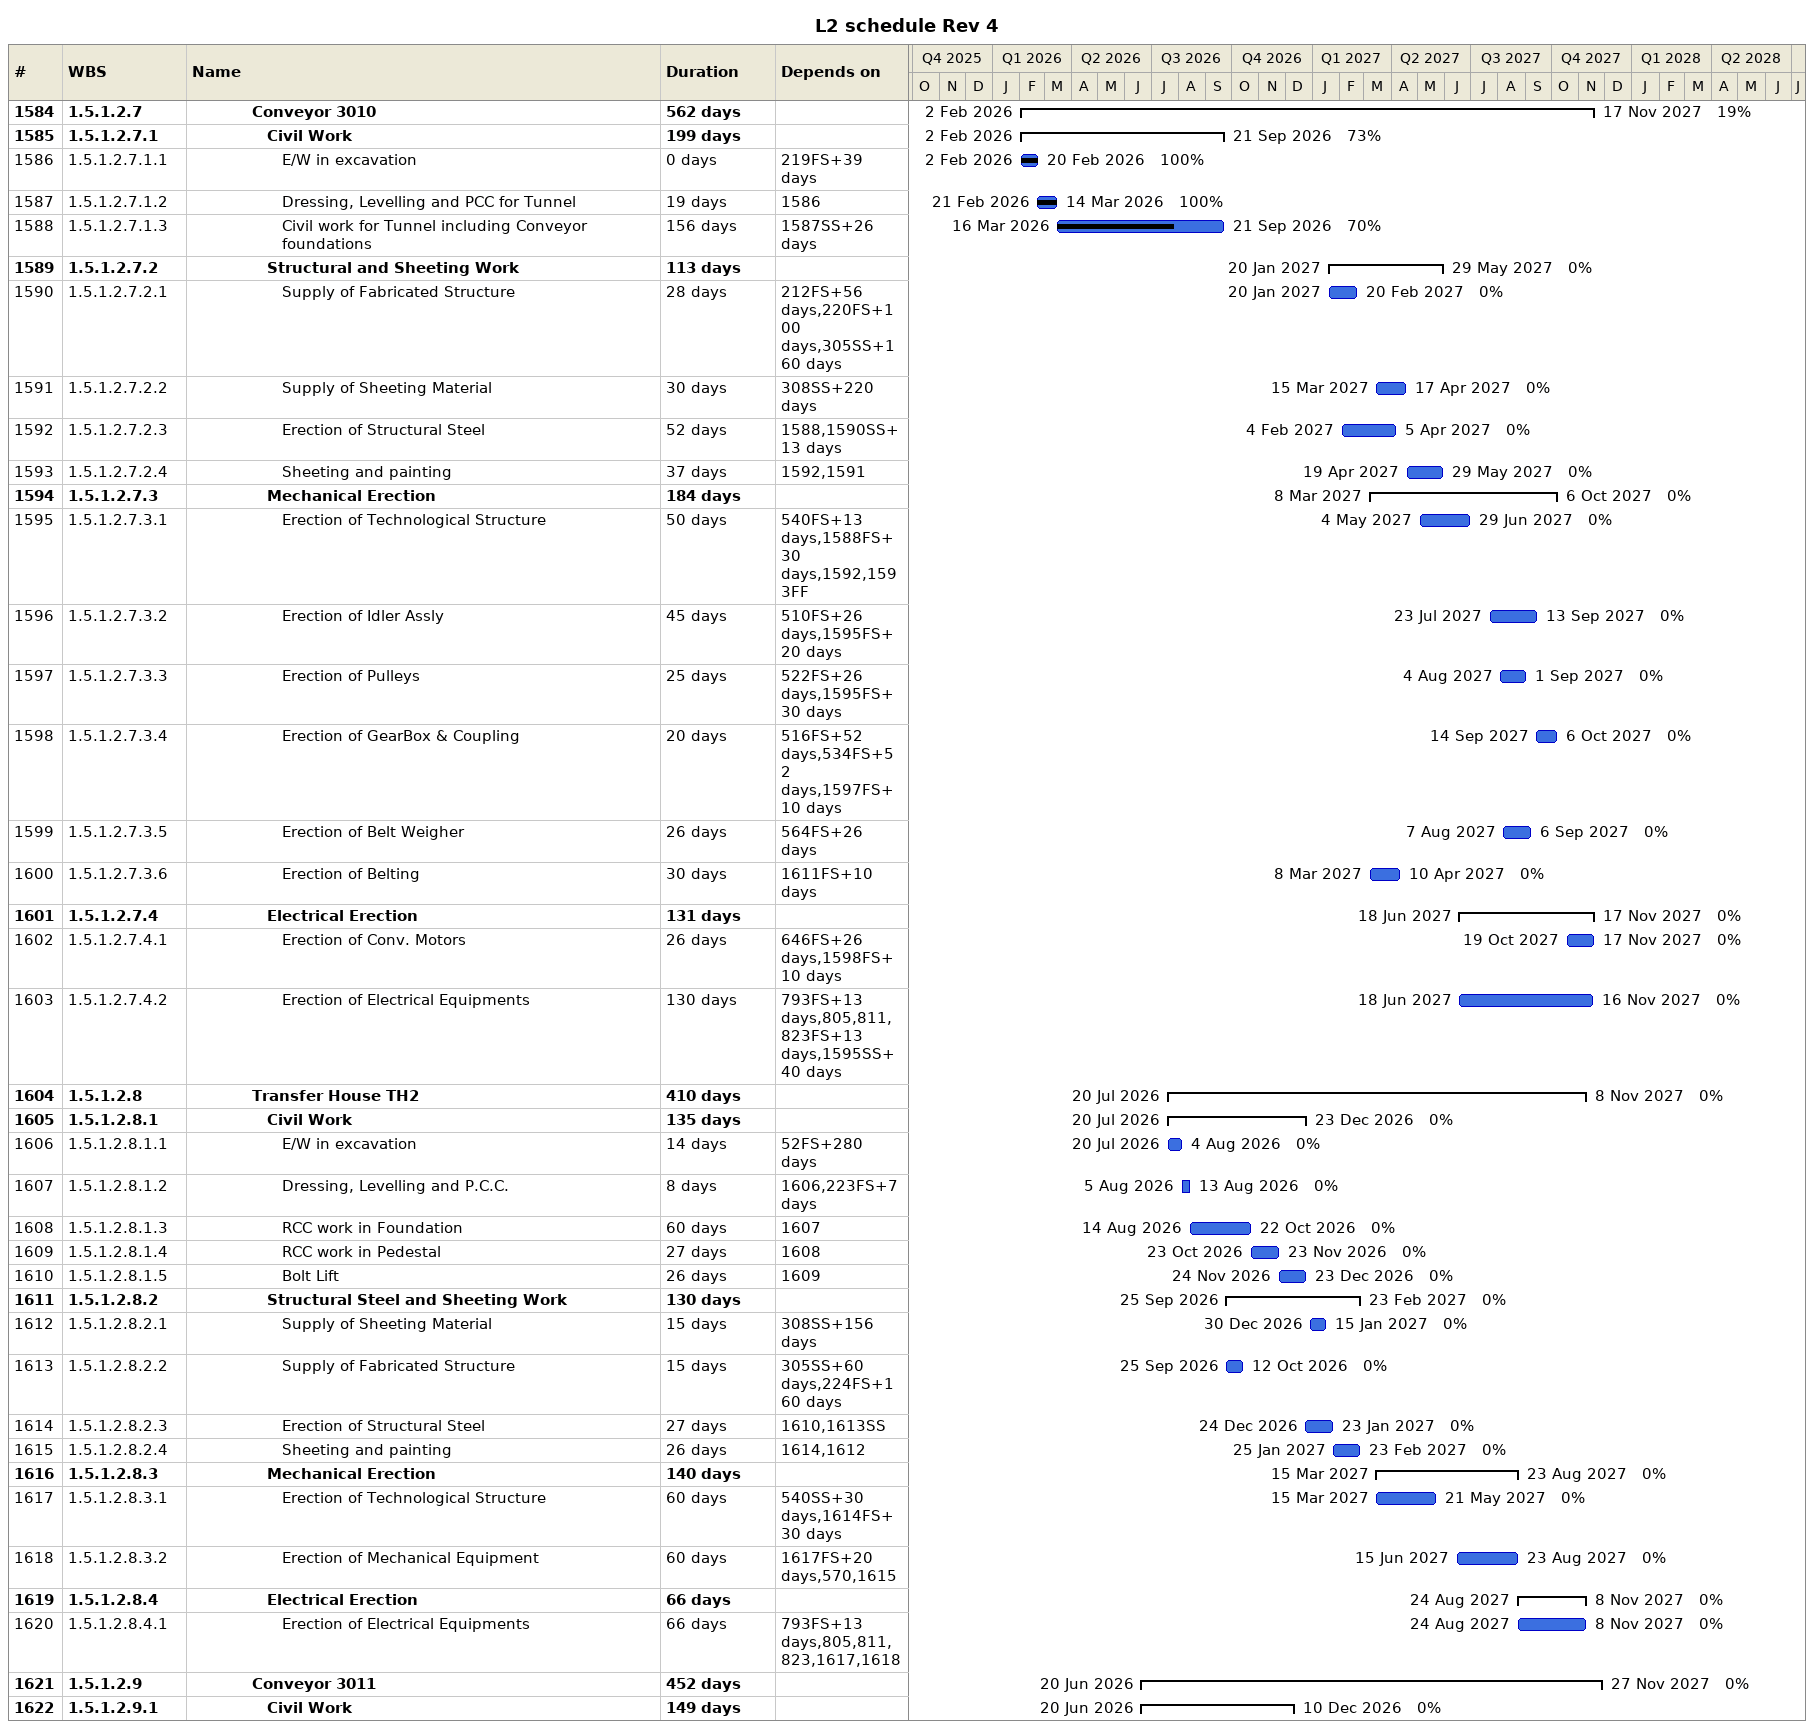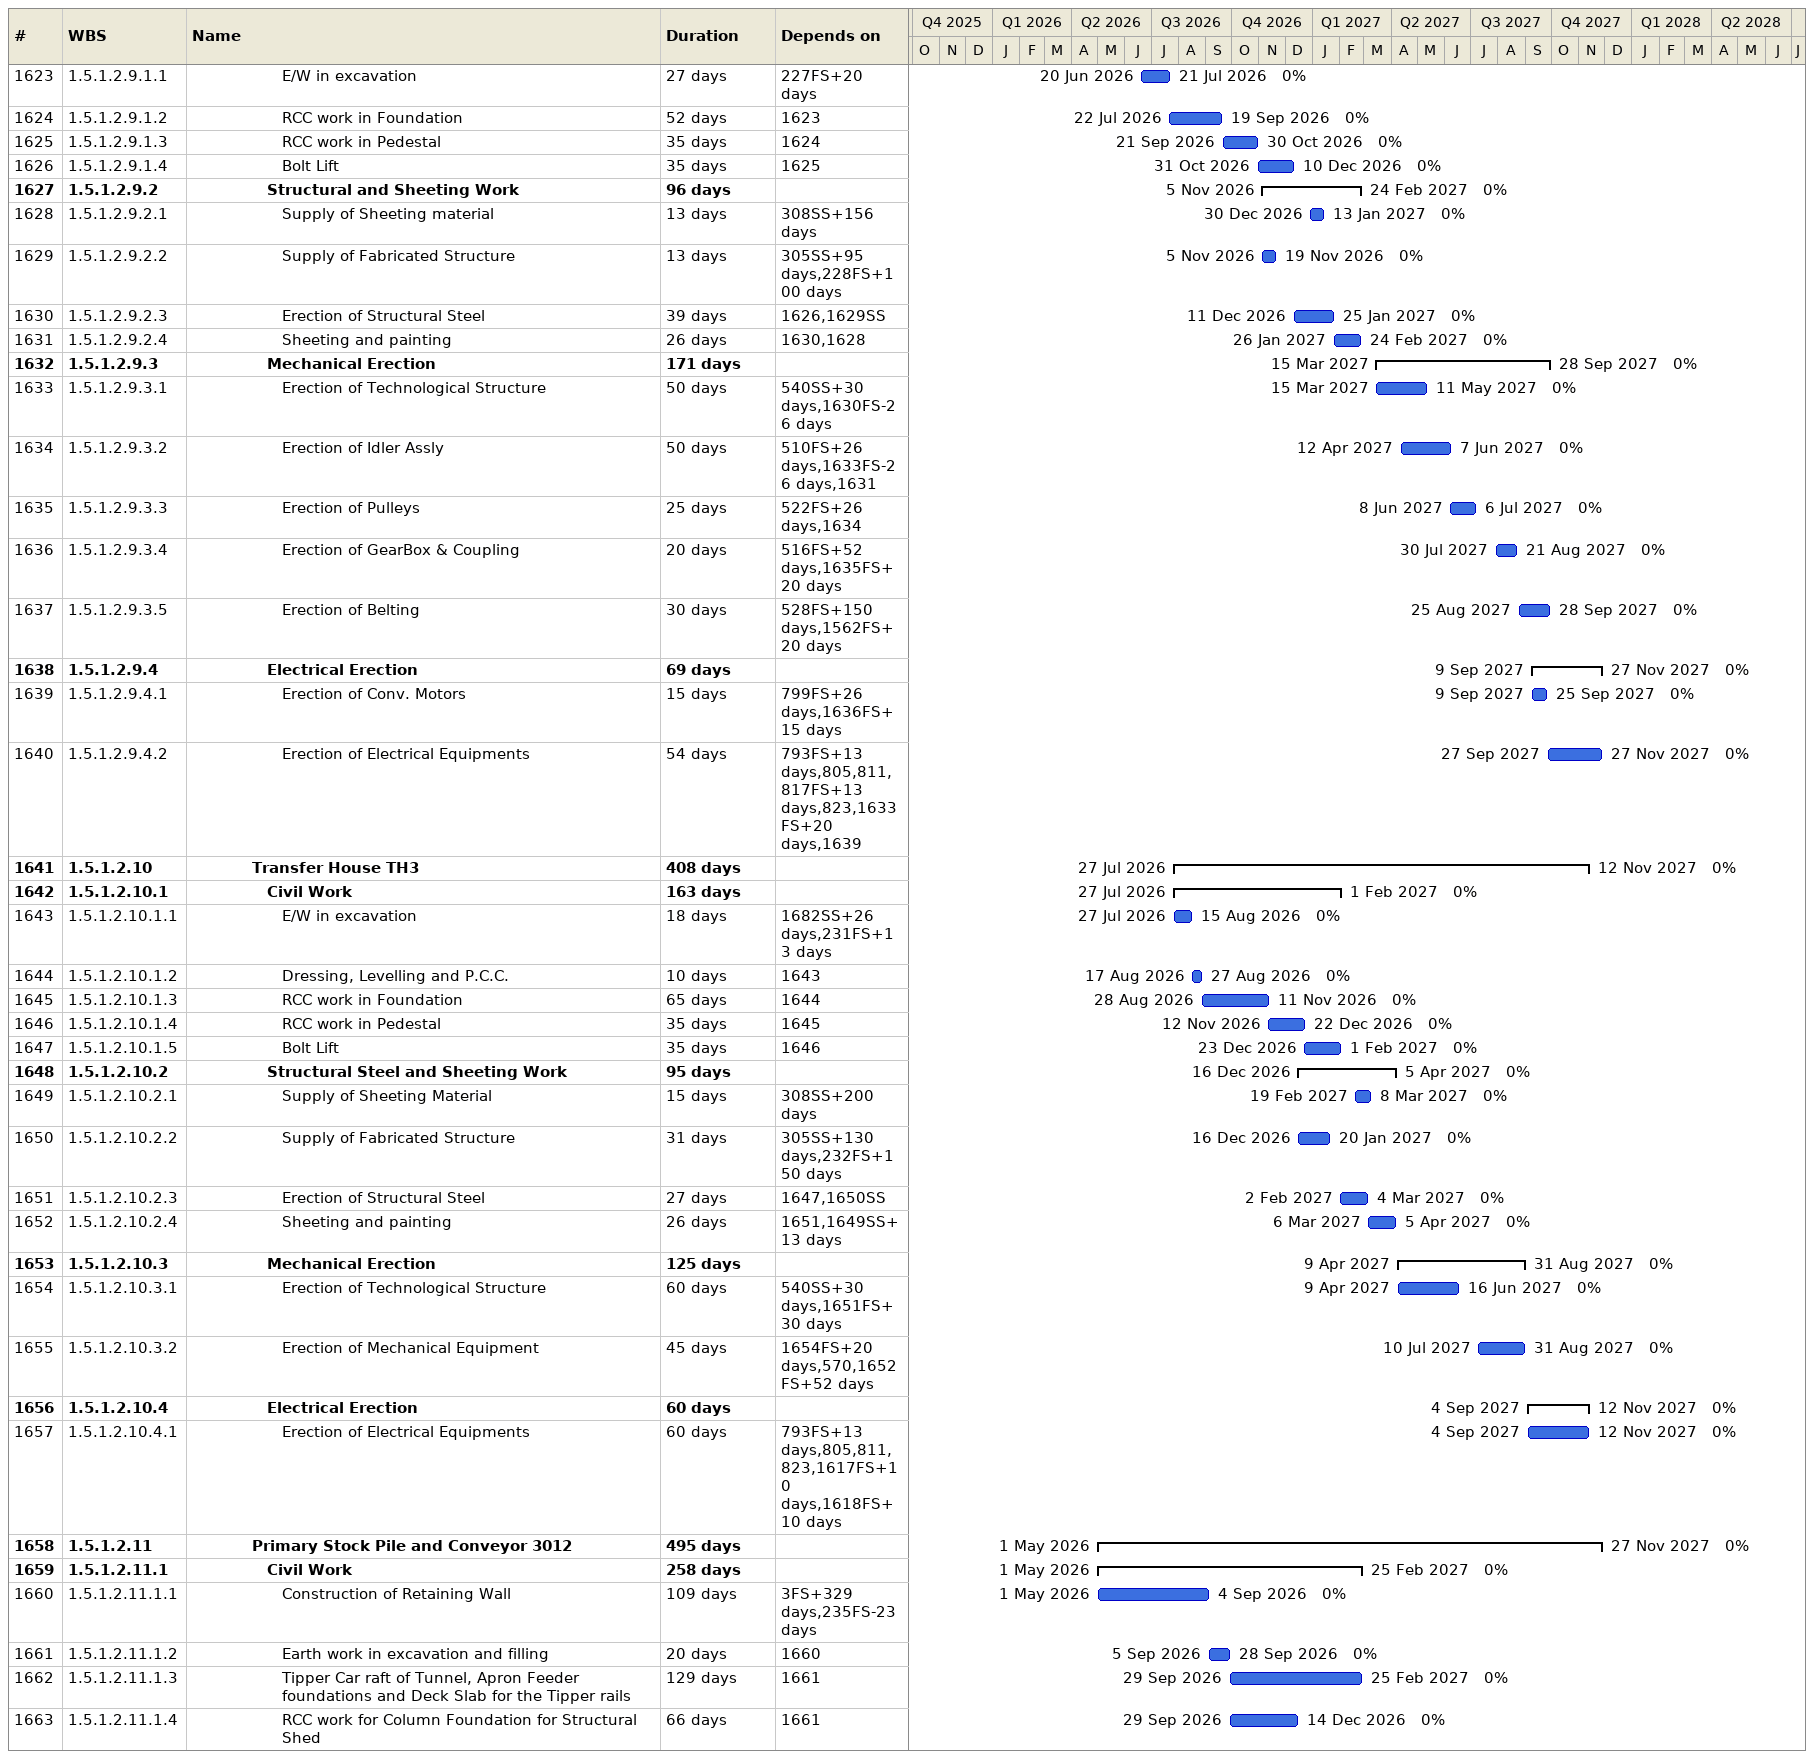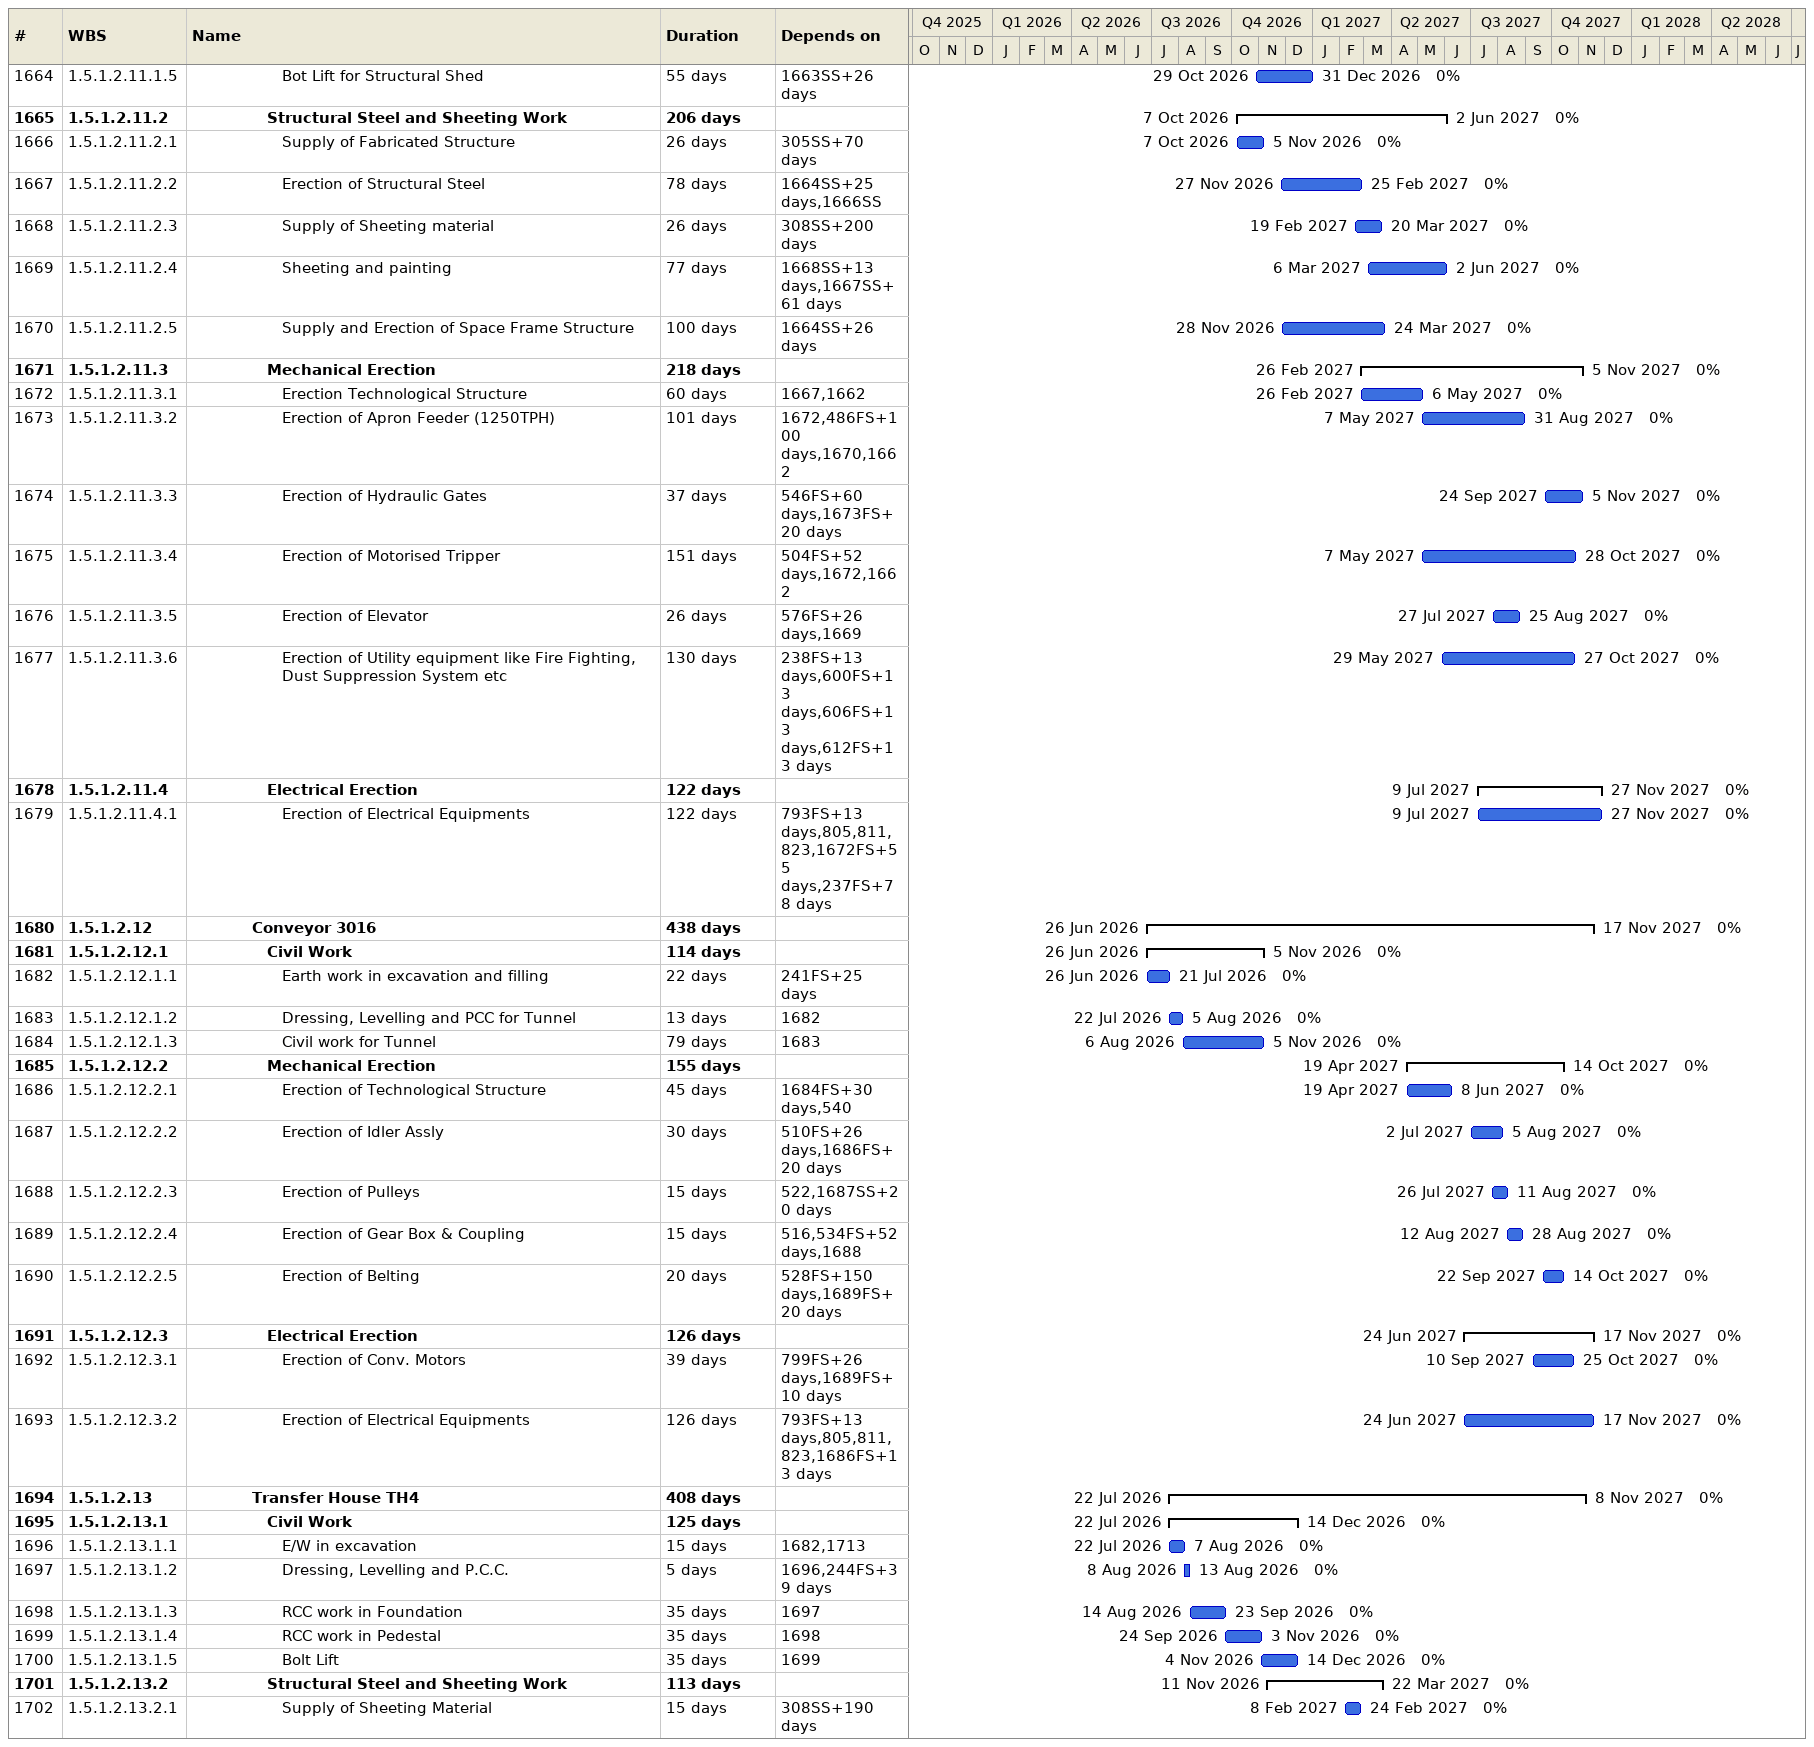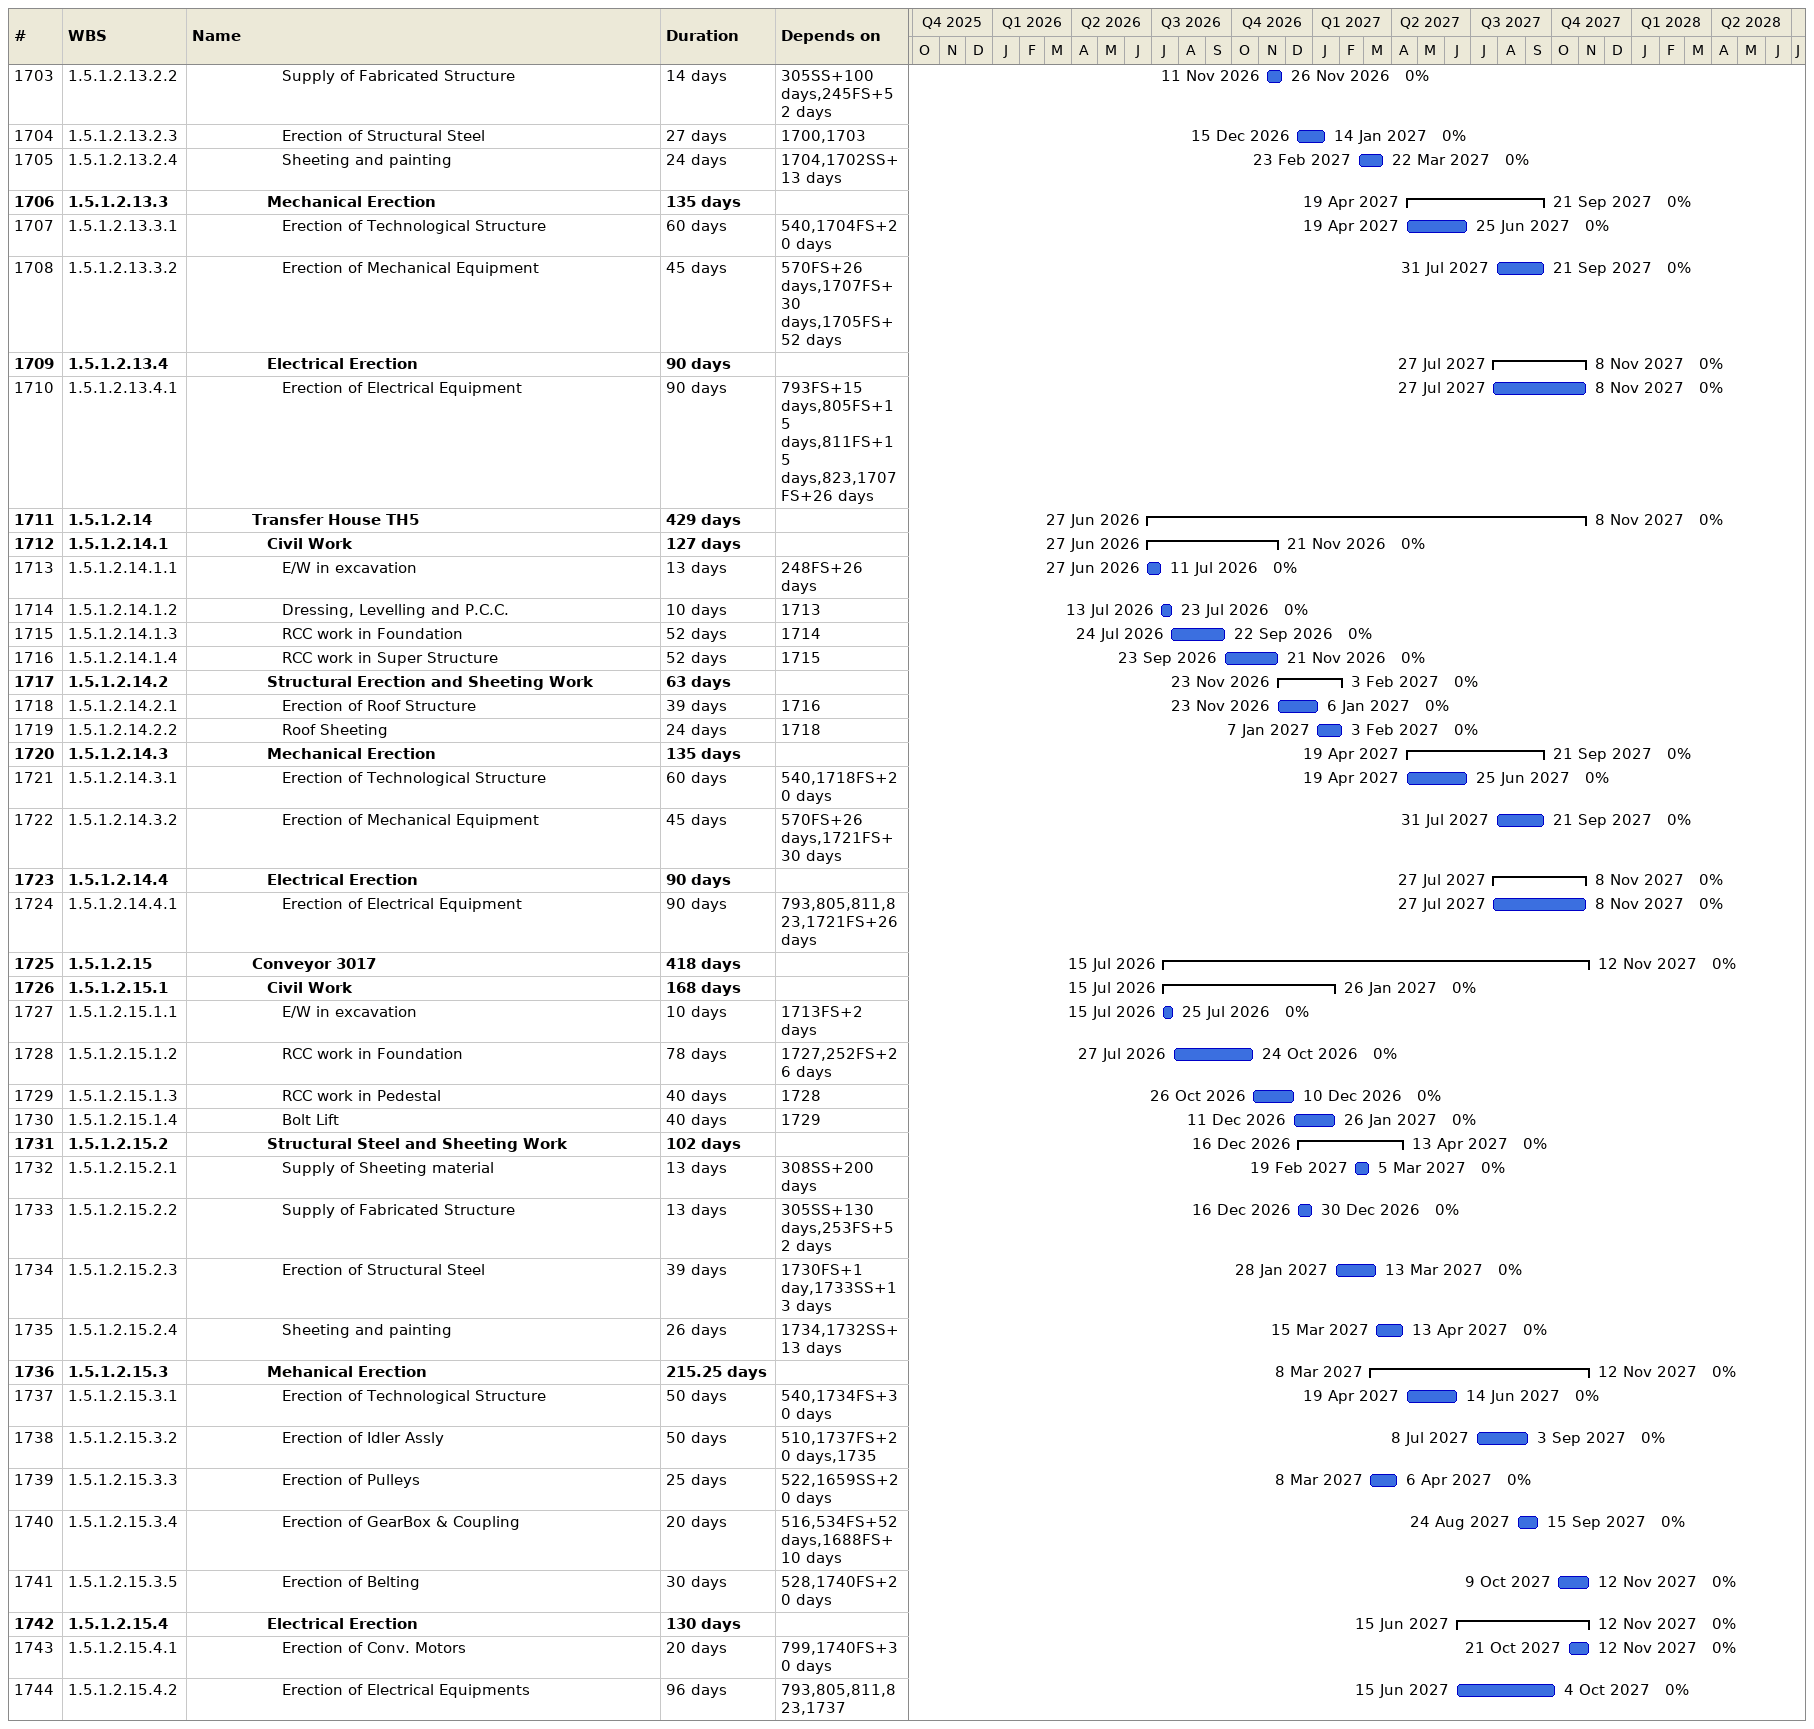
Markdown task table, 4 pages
L2 schedule Rev 4

| ID | WBS | Task | Duration | Start | Finish | Predecessors | % complete |
|---|---|---|---|---|---|---|---|
| 1584 | 1.5.1.2.7 | **Conveyor 3010** | 562d | 2026-02-02 | 2027-11-17 |  | 19 |
| 1585 | 1.5.1.2.7.1 | **Civil Work** | 199d | 2026-02-02 | 2026-09-21 |  | 73 |
| 1586 | 1.5.1.2.7.1.1 | E/W in excavation | 0d | 2026-02-02 | 2026-02-20 | 219FS+39d | 100 |
| 1587 | 1.5.1.2.7.1.2 | Dressing, Levelling and PCC for Tunnel | 19d | 2026-02-21 | 2026-03-14 | 1586 | 100 |
| 1588 | 1.5.1.2.7.1.3 | Civil work for Tunnel including Conveyor foundations | 156d | 2026-03-16 | 2026-09-21 | 1587SS+26d | 70 |
| 1589 | 1.5.1.2.7.2 | **Structural and Sheeting Work** | 113d | 2027-01-20 | 2027-05-29 |  | 0 |
| 1590 | 1.5.1.2.7.2.1 | Supply of Fabricated Structure | 28d | 2027-01-20 | 2027-02-20 | 212FS+56d, 220FS+100d, 305SS+160d | 0 |
| 1591 | 1.5.1.2.7.2.2 | Supply of Sheeting Material | 30d | 2027-03-15 | 2027-04-17 | 308SS+220d | 0 |
| 1592 | 1.5.1.2.7.2.3 | Erection of Structural Steel | 52d | 2027-02-04 | 2027-04-05 | 1588, 1590SS+13d | 0 |
| 1593 | 1.5.1.2.7.2.4 | Sheeting and painting | 37d | 2027-04-19 | 2027-05-29 | 1592, 1591 | 0 |
| 1594 | 1.5.1.2.7.3 | **Mechanical Erection** | 184d | 2027-03-08 | 2027-10-06 |  | 0 |
| 1595 | 1.5.1.2.7.3.1 | Erection of Technological Structure | 50d | 2027-05-04 | 2027-06-29 | 540FS+13d, 1588FS+30d, 1592, 1593FF | 0 |
| 1596 | 1.5.1.2.7.3.2 | Erection of Idler Assly | 45d | 2027-07-23 | 2027-09-13 | 510FS+26d, 1595FS+20d | 0 |
| 1597 | 1.5.1.2.7.3.3 | Erection of Pulleys | 25d | 2027-08-04 | 2027-09-01 | 522FS+26d, 1595FS+30d | 0 |
| 1598 | 1.5.1.2.7.3.4 | Erection of GearBox & Coupling | 20d | 2027-09-14 | 2027-10-06 | 516FS+52d, 534FS+52d, 1597FS+10d | 0 |
| 1599 | 1.5.1.2.7.3.5 | Erection of Belt Weigher | 26d | 2027-08-07 | 2027-09-06 | 564FS+26d | 0 |
| 1600 | 1.5.1.2.7.3.6 | Erection of Belting | 30d | 2027-03-08 | 2027-04-10 | 1611FS+10d | 0 |
| 1601 | 1.5.1.2.7.4 | **Electrical Erection** | 131d | 2027-06-18 | 2027-11-17 |  | 0 |
| 1602 | 1.5.1.2.7.4.1 | Erection of Conv. Motors | 26d | 2027-10-19 | 2027-11-17 | 646FS+26d, 1598FS+10d | 0 |
| 1603 | 1.5.1.2.7.4.2 | Erection of Electrical Equipments | 130d | 2027-06-18 | 2027-11-16 | 793FS+13d, 805, 811, 823FS+13d, 1595SS+40d | 0 |
| 1604 | 1.5.1.2.8 | **Transfer House TH2** | 410d | 2026-07-20 | 2027-11-08 |  | 0 |
| 1605 | 1.5.1.2.8.1 | **Civil Work** | 135d | 2026-07-20 | 2026-12-23 |  | 0 |
| 1606 | 1.5.1.2.8.1.1 | E/W in excavation | 14d | 2026-07-20 | 2026-08-04 | 52FS+280d | 0 |
| 1607 | 1.5.1.2.8.1.2 | Dressing, Levelling and P.C.C. | 8d | 2026-08-05 | 2026-08-13 | 1606, 223FS+7d | 0 |
| 1608 | 1.5.1.2.8.1.3 | RCC work in Foundation | 60d | 2026-08-14 | 2026-10-22 | 1607 | 0 |
| 1609 | 1.5.1.2.8.1.4 | RCC work in Pedestal | 27d | 2026-10-23 | 2026-11-23 | 1608 | 0 |
| 1610 | 1.5.1.2.8.1.5 | Bolt Lift | 26d | 2026-11-24 | 2026-12-23 | 1609 | 0 |
| 1611 | 1.5.1.2.8.2 | **Structural Steel and Sheeting Work** | 130d | 2026-09-25 | 2027-02-23 |  | 0 |
| 1612 | 1.5.1.2.8.2.1 | Supply of Sheeting Material | 15d | 2026-12-30 | 2027-01-15 | 308SS+156d | 0 |
| 1613 | 1.5.1.2.8.2.2 | Supply of Fabricated Structure | 15d | 2026-09-25 | 2026-10-12 | 305SS+60d, 224FS+160d | 0 |
| 1614 | 1.5.1.2.8.2.3 | Erection of Structural Steel | 27d | 2026-12-24 | 2027-01-23 | 1610, 1613SS | 0 |
| 1615 | 1.5.1.2.8.2.4 | Sheeting and painting | 26d | 2027-01-25 | 2027-02-23 | 1614, 1612 | 0 |
| 1616 | 1.5.1.2.8.3 | **Mechanical Erection** | 140d | 2027-03-15 | 2027-08-23 |  | 0 |
| 1617 | 1.5.1.2.8.3.1 | Erection of Technological Structure | 60d | 2027-03-15 | 2027-05-21 | 540SS+30d, 1614FS+30d | 0 |
| 1618 | 1.5.1.2.8.3.2 | Erection of Mechanical Equipment | 60d | 2027-06-15 | 2027-08-23 | 1617FS+20d, 570, 1615 | 0 |
| 1619 | 1.5.1.2.8.4 | **Electrical Erection** | 66d | 2027-08-24 | 2027-11-08 |  | 0 |
| 1620 | 1.5.1.2.8.4.1 | Erection of Electrical Equipments | 66d | 2027-08-24 | 2027-11-08 | 793FS+13d, 805, 811, 823, 1617, 1618 | 0 |
| 1621 | 1.5.1.2.9 | **Conveyor 3011** | 452d | 2026-06-20 | 2027-11-27 |  | 0 |
| 1622 | 1.5.1.2.9.1 | **Civil Work** | 149d | 2026-06-20 | 2026-12-10 |  | 0 |
| 1623 | 1.5.1.2.9.1.1 | E/W in excavation | 27d | 2026-06-20 | 2026-07-21 | 227FS+20d | 0 |
| 1624 | 1.5.1.2.9.1.2 | RCC work in Foundation | 52d | 2026-07-22 | 2026-09-19 | 1623 | 0 |
| 1625 | 1.5.1.2.9.1.3 | RCC work in Pedestal | 35d | 2026-09-21 | 2026-10-30 | 1624 | 0 |
| 1626 | 1.5.1.2.9.1.4 | Bolt Lift | 35d | 2026-10-31 | 2026-12-10 | 1625 | 0 |
| 1627 | 1.5.1.2.9.2 | **Structural and Sheeting Work** | 96d | 2026-11-05 | 2027-02-24 |  | 0 |
| 1628 | 1.5.1.2.9.2.1 | Supply of Sheeting material | 13d | 2026-12-30 | 2027-01-13 | 308SS+156d | 0 |
| 1629 | 1.5.1.2.9.2.2 | Supply of Fabricated Structure | 13d | 2026-11-05 | 2026-11-19 | 305SS+95d, 228FS+100d | 0 |
| 1630 | 1.5.1.2.9.2.3 | Erection of Structural Steel | 39d | 2026-12-11 | 2027-01-25 | 1626, 1629SS | 0 |
| 1631 | 1.5.1.2.9.2.4 | Sheeting and painting | 26d | 2027-01-26 | 2027-02-24 | 1630, 1628 | 0 |
| 1632 | 1.5.1.2.9.3 | **Mechanical Erection** | 171d | 2027-03-15 | 2027-09-28 |  | 0 |
| 1633 | 1.5.1.2.9.3.1 | Erection of Technological Structure | 50d | 2027-03-15 | 2027-05-11 | 540SS+30d, 1630FS-26d | 0 |
| 1634 | 1.5.1.2.9.3.2 | Erection of Idler Assly | 50d | 2027-04-12 | 2027-06-07 | 510FS+26d, 1633FS-26d, 1631 | 0 |
| 1635 | 1.5.1.2.9.3.3 | Erection of Pulleys | 25d | 2027-06-08 | 2027-07-06 | 522FS+26d, 1634 | 0 |
| 1636 | 1.5.1.2.9.3.4 | Erection of GearBox & Coupling | 20d | 2027-07-30 | 2027-08-21 | 516FS+52d, 1635FS+20d | 0 |
| 1637 | 1.5.1.2.9.3.5 | Erection of Belting | 30d | 2027-08-25 | 2027-09-28 | 528FS+150d, 1562FS+20d | 0 |
| 1638 | 1.5.1.2.9.4 | **Electrical Erection** | 69d | 2027-09-09 | 2027-11-27 |  | 0 |
| 1639 | 1.5.1.2.9.4.1 | Erection of Conv. Motors | 15d | 2027-09-09 | 2027-09-25 | 799FS+26d, 1636FS+15d | 0 |
| 1640 | 1.5.1.2.9.4.2 | Erection of Electrical Equipments | 54d | 2027-09-27 | 2027-11-27 | 793FS+13d, 805, 811, 817FS+13d, 823, 1633FS+20d, 1639 | 0 |
| 1641 | 1.5.1.2.10 | **Transfer House TH3** | 408d | 2026-07-27 | 2027-11-12 |  | 0 |
| 1642 | 1.5.1.2.10.1 | **Civil Work** | 163d | 2026-07-27 | 2027-02-01 |  | 0 |
| 1643 | 1.5.1.2.10.1.1 | E/W in excavation | 18d | 2026-07-27 | 2026-08-15 | 1682SS+26d, 231FS+13d | 0 |
| 1644 | 1.5.1.2.10.1.2 | Dressing, Levelling and P.C.C. | 10d | 2026-08-17 | 2026-08-27 | 1643 | 0 |
| 1645 | 1.5.1.2.10.1.3 | RCC work in Foundation | 65d | 2026-08-28 | 2026-11-11 | 1644 | 0 |
| 1646 | 1.5.1.2.10.1.4 | RCC work in Pedestal | 35d | 2026-11-12 | 2026-12-22 | 1645 | 0 |
| 1647 | 1.5.1.2.10.1.5 | Bolt Lift | 35d | 2026-12-23 | 2027-02-01 | 1646 | 0 |
| 1648 | 1.5.1.2.10.2 | **Structural Steel and Sheeting Work** | 95d | 2026-12-16 | 2027-04-05 |  | 0 |
| 1649 | 1.5.1.2.10.2.1 | Supply of Sheeting Material | 15d | 2027-02-19 | 2027-03-08 | 308SS+200d | 0 |
| 1650 | 1.5.1.2.10.2.2 | Supply of Fabricated Structure | 31d | 2026-12-16 | 2027-01-20 | 305SS+130d, 232FS+150d | 0 |
| 1651 | 1.5.1.2.10.2.3 | Erection of Structural Steel | 27d | 2027-02-02 | 2027-03-04 | 1647, 1650SS | 0 |
| 1652 | 1.5.1.2.10.2.4 | Sheeting and painting | 26d | 2027-03-06 | 2027-04-05 | 1651, 1649SS+13d | 0 |
| 1653 | 1.5.1.2.10.3 | **Mechanical Erection** | 125d | 2027-04-09 | 2027-08-31 |  | 0 |
| 1654 | 1.5.1.2.10.3.1 | Erection of Technological Structure | 60d | 2027-04-09 | 2027-06-16 | 540SS+30d, 1651FS+30d | 0 |
| 1655 | 1.5.1.2.10.3.2 | Erection of Mechanical Equipment | 45d | 2027-07-10 | 2027-08-31 | 1654FS+20d, 570, 1652FS+52d | 0 |
| 1656 | 1.5.1.2.10.4 | **Electrical Erection** | 60d | 2027-09-04 | 2027-11-12 |  | 0 |
| 1657 | 1.5.1.2.10.4.1 | Erection of Electrical Equipments | 60d | 2027-09-04 | 2027-11-12 | 793FS+13d, 805, 811, 823, 1617FS+10d, 1618FS+10d | 0 |
| 1658 | 1.5.1.2.11 | **Primary Stock Pile and Conveyor 3012** | 495d | 2026-05-01 | 2027-11-27 |  | 0 |
| 1659 | 1.5.1.2.11.1 | **Civil Work** | 258d | 2026-05-01 | 2027-02-25 |  | 0 |
| 1660 | 1.5.1.2.11.1.1 | Construction of Retaining Wall | 109d | 2026-05-01 | 2026-09-04 | 3FS+329d, 235FS-23d | 0 |
| 1661 | 1.5.1.2.11.1.2 | Earth work in excavation and filling | 20d | 2026-09-05 | 2026-09-28 | 1660 | 0 |
| 1662 | 1.5.1.2.11.1.3 | Tipper Car raft of Tunnel, Apron Feeder foundations and Deck Slab for the Tipper rails | 129d | 2026-09-29 | 2027-02-25 | 1661 | 0 |
| 1663 | 1.5.1.2.11.1.4 | RCC work for Column Foundation for Structural Shed | 66d | 2026-09-29 | 2026-12-14 | 1661 | 0 |
| 1664 | 1.5.1.2.11.1.5 | Bot Lift for Structural Shed | 55d | 2026-10-29 | 2026-12-31 | 1663SS+26d | 0 |
| 1665 | 1.5.1.2.11.2 | **Structural Steel and Sheeting Work** | 206d | 2026-10-07 | 2027-06-02 |  | 0 |
| 1666 | 1.5.1.2.11.2.1 | Supply of Fabricated Structure | 26d | 2026-10-07 | 2026-11-05 | 305SS+70d | 0 |
| 1667 | 1.5.1.2.11.2.2 | Erection of Structural Steel | 78d | 2026-11-27 | 2027-02-25 | 1664SS+25d, 1666SS | 0 |
| 1668 | 1.5.1.2.11.2.3 | Supply of Sheeting material | 26d | 2027-02-19 | 2027-03-20 | 308SS+200d | 0 |
| 1669 | 1.5.1.2.11.2.4 | Sheeting and painting | 77d | 2027-03-06 | 2027-06-02 | 1668SS+13d, 1667SS+61d | 0 |
| 1670 | 1.5.1.2.11.2.5 | Supply and Erection of Space Frame Structure | 100d | 2026-11-28 | 2027-03-24 | 1664SS+26d | 0 |
| 1671 | 1.5.1.2.11.3 | **Mechanical Erection** | 218d | 2027-02-26 | 2027-11-05 |  | 0 |
| 1672 | 1.5.1.2.11.3.1 | Erection Technological Structure | 60d | 2027-02-26 | 2027-05-06 | 1667, 1662 | 0 |
| 1673 | 1.5.1.2.11.3.2 | Erection of Apron Feeder (1250TPH) | 101d | 2027-05-07 | 2027-08-31 | 1672, 486FS+100d, 1670, 1662 | 0 |
| 1674 | 1.5.1.2.11.3.3 | Erection of Hydraulic Gates | 37d | 2027-09-24 | 2027-11-05 | 546FS+60d, 1673FS+20d | 0 |
| 1675 | 1.5.1.2.11.3.4 | Erection of Motorised Tripper | 151d | 2027-05-07 | 2027-10-28 | 504FS+52d, 1672, 1662 | 0 |
| 1676 | 1.5.1.2.11.3.5 | Erection of Elevator | 26d | 2027-07-27 | 2027-08-25 | 576FS+26d, 1669 | 0 |
| 1677 | 1.5.1.2.11.3.6 | Erection of Utility equipment like Fire Fighting, Dust Suppression System etc | 130d | 2027-05-29 | 2027-10-27 | 238FS+13d, 600FS+13d, 606FS+13d, 612FS+13d | 0 |
| 1678 | 1.5.1.2.11.4 | **Electrical Erection** | 122d | 2027-07-09 | 2027-11-27 |  | 0 |
| 1679 | 1.5.1.2.11.4.1 | Erection of Electrical Equipments | 122d | 2027-07-09 | 2027-11-27 | 793FS+13d, 805, 811, 823, 1672FS+55d, 237FS+78d | 0 |
| 1680 | 1.5.1.2.12 | **Conveyor 3016** | 438d | 2026-06-26 | 2027-11-17 |  | 0 |
| 1681 | 1.5.1.2.12.1 | **Civil Work** | 114d | 2026-06-26 | 2026-11-05 |  | 0 |
| 1682 | 1.5.1.2.12.1.1 | Earth work in excavation and filling | 22d | 2026-06-26 | 2026-07-21 | 241FS+25d | 0 |
| 1683 | 1.5.1.2.12.1.2 | Dressing, Levelling and PCC for Tunnel | 13d | 2026-07-22 | 2026-08-05 | 1682 | 0 |
| 1684 | 1.5.1.2.12.1.3 | Civil work for Tunnel | 79d | 2026-08-06 | 2026-11-05 | 1683 | 0 |
| 1685 | 1.5.1.2.12.2 | **Mechanical Erection** | 155d | 2027-04-19 | 2027-10-14 |  | 0 |
| 1686 | 1.5.1.2.12.2.1 | Erection of Technological Structure | 45d | 2027-04-19 | 2027-06-08 | 1684FS+30d, 540 | 0 |
| 1687 | 1.5.1.2.12.2.2 | Erection of Idler Assly | 30d | 2027-07-02 | 2027-08-05 | 510FS+26d, 1686FS+20d | 0 |
| 1688 | 1.5.1.2.12.2.3 | Erection of Pulleys | 15d | 2027-07-26 | 2027-08-11 | 522, 1687SS+20d | 0 |
| 1689 | 1.5.1.2.12.2.4 | Erection of Gear Box & Coupling | 15d | 2027-08-12 | 2027-08-28 | 516, 534FS+52d, 1688 | 0 |
| 1690 | 1.5.1.2.12.2.5 | Erection of Belting | 20d | 2027-09-22 | 2027-10-14 | 528FS+150d, 1689FS+20d | 0 |
| 1691 | 1.5.1.2.12.3 | **Electrical Erection** | 126d | 2027-06-24 | 2027-11-17 |  | 0 |
| 1692 | 1.5.1.2.12.3.1 | Erection of Conv. Motors | 39d | 2027-09-10 | 2027-10-25 | 799FS+26d, 1689FS+10d | 0 |
| 1693 | 1.5.1.2.12.3.2 | Erection of Electrical Equipments | 126d | 2027-06-24 | 2027-11-17 | 793FS+13d, 805, 811, 823, 1686FS+13d | 0 |
| 1694 | 1.5.1.2.13 | **Transfer House TH4** | 408d | 2026-07-22 | 2027-11-08 |  | 0 |
| 1695 | 1.5.1.2.13.1 | **Civil Work** | 125d | 2026-07-22 | 2026-12-14 |  | 0 |
| 1696 | 1.5.1.2.13.1.1 | E/W in excavation | 15d | 2026-07-22 | 2026-08-07 | 1682, 1713 | 0 |
| 1697 | 1.5.1.2.13.1.2 | Dressing, Levelling and P.C.C. | 5d | 2026-08-08 | 2026-08-13 | 1696, 244FS+39d | 0 |
| 1698 | 1.5.1.2.13.1.3 | RCC work in Foundation | 35d | 2026-08-14 | 2026-09-23 | 1697 | 0 |
| 1699 | 1.5.1.2.13.1.4 | RCC work in Pedestal | 35d | 2026-09-24 | 2026-11-03 | 1698 | 0 |
| 1700 | 1.5.1.2.13.1.5 | Bolt Lift | 35d | 2026-11-04 | 2026-12-14 | 1699 | 0 |
| 1701 | 1.5.1.2.13.2 | **Structural Steel and Sheeting Work** | 113d | 2026-11-11 | 2027-03-22 |  | 0 |
| 1702 | 1.5.1.2.13.2.1 | Supply of Sheeting Material | 15d | 2027-02-08 | 2027-02-24 | 308SS+190d | 0 |
| 1703 | 1.5.1.2.13.2.2 | Supply of Fabricated Structure | 14d | 2026-11-11 | 2026-11-26 | 305SS+100d, 245FS+52d | 0 |
| 1704 | 1.5.1.2.13.2.3 | Erection of Structural Steel | 27d | 2026-12-15 | 2027-01-14 | 1700, 1703 | 0 |
| 1705 | 1.5.1.2.13.2.4 | Sheeting and painting | 24d | 2027-02-23 | 2027-03-22 | 1704, 1702SS+13d | 0 |
| 1706 | 1.5.1.2.13.3 | **Mechanical Erection** | 135d | 2027-04-19 | 2027-09-21 |  | 0 |
| 1707 | 1.5.1.2.13.3.1 | Erection of Technological Structure | 60d | 2027-04-19 | 2027-06-25 | 540, 1704FS+20d | 0 |
| 1708 | 1.5.1.2.13.3.2 | Erection of Mechanical Equipment | 45d | 2027-07-31 | 2027-09-21 | 570FS+26d, 1707FS+30d, 1705FS+52d | 0 |
| 1709 | 1.5.1.2.13.4 | **Electrical Erection** | 90d | 2027-07-27 | 2027-11-08 |  | 0 |
| 1710 | 1.5.1.2.13.4.1 | Erection of Electrical Equipment | 90d | 2027-07-27 | 2027-11-08 | 793FS+15d, 805FS+15d, 811FS+15d, 823, 1707FS+26d | 0 |
| 1711 | 1.5.1.2.14 | **Transfer House TH5** | 429d | 2026-06-27 | 2027-11-08 |  | 0 |
| 1712 | 1.5.1.2.14.1 | **Civil Work** | 127d | 2026-06-27 | 2026-11-21 |  | 0 |
| 1713 | 1.5.1.2.14.1.1 | E/W in excavation | 13d | 2026-06-27 | 2026-07-11 | 248FS+26d | 0 |
| 1714 | 1.5.1.2.14.1.2 | Dressing, Levelling and P.C.C. | 10d | 2026-07-13 | 2026-07-23 | 1713 | 0 |
| 1715 | 1.5.1.2.14.1.3 | RCC work in Foundation | 52d | 2026-07-24 | 2026-09-22 | 1714 | 0 |
| 1716 | 1.5.1.2.14.1.4 | RCC work in Super Structure | 52d | 2026-09-23 | 2026-11-21 | 1715 | 0 |
| 1717 | 1.5.1.2.14.2 | **Structural Erection and Sheeting Work** | 63d | 2026-11-23 | 2027-02-03 |  | 0 |
| 1718 | 1.5.1.2.14.2.1 | Erection of Roof Structure | 39d | 2026-11-23 | 2027-01-06 | 1716 | 0 |
| 1719 | 1.5.1.2.14.2.2 | Roof Sheeting | 24d | 2027-01-07 | 2027-02-03 | 1718 | 0 |
| 1720 | 1.5.1.2.14.3 | **Mechanical Erection** | 135d | 2027-04-19 | 2027-09-21 |  | 0 |
| 1721 | 1.5.1.2.14.3.1 | Erection of Technological Structure | 60d | 2027-04-19 | 2027-06-25 | 540, 1718FS+20d | 0 |
| 1722 | 1.5.1.2.14.3.2 | Erection of Mechanical Equipment | 45d | 2027-07-31 | 2027-09-21 | 570FS+26d, 1721FS+30d | 0 |
| 1723 | 1.5.1.2.14.4 | **Electrical Erection** | 90d | 2027-07-27 | 2027-11-08 |  | 0 |
| 1724 | 1.5.1.2.14.4.1 | Erection of Electrical Equipment | 90d | 2027-07-27 | 2027-11-08 | 793, 805, 811, 823, 1721FS+26d | 0 |
| 1725 | 1.5.1.2.15 | **Conveyor 3017** | 418d | 2026-07-15 | 2027-11-12 |  | 0 |
| 1726 | 1.5.1.2.15.1 | **Civil Work** | 168d | 2026-07-15 | 2027-01-26 |  | 0 |
| 1727 | 1.5.1.2.15.1.1 | E/W in excavation | 10d | 2026-07-15 | 2026-07-25 | 1713FS+2d | 0 |
| 1728 | 1.5.1.2.15.1.2 | RCC work in Foundation | 78d | 2026-07-27 | 2026-10-24 | 1727, 252FS+26d | 0 |
| 1729 | 1.5.1.2.15.1.3 | RCC work in Pedestal | 40d | 2026-10-26 | 2026-12-10 | 1728 | 0 |
| 1730 | 1.5.1.2.15.1.4 | Bolt Lift | 40d | 2026-12-11 | 2027-01-26 | 1729 | 0 |
| 1731 | 1.5.1.2.15.2 | **Structural Steel and Sheeting Work** | 102d | 2026-12-16 | 2027-04-13 |  | 0 |
| 1732 | 1.5.1.2.15.2.1 | Supply of Sheeting material | 13d | 2027-02-19 | 2027-03-05 | 308SS+200d | 0 |
| 1733 | 1.5.1.2.15.2.2 | Supply of Fabricated Structure | 13d | 2026-12-16 | 2026-12-30 | 305SS+130d, 253FS+52d | 0 |
| 1734 | 1.5.1.2.15.2.3 | Erection of Structural Steel | 39d | 2027-01-28 | 2027-03-13 | 1730FS+1d, 1733SS+13d | 0 |
| 1735 | 1.5.1.2.15.2.4 | Sheeting and painting | 26d | 2027-03-15 | 2027-04-13 | 1734, 1732SS+13d | 0 |
| 1736 | 1.5.1.2.15.3 | **Mehanical Erection** | 215.25d | 2027-03-08 | 2027-11-12 |  | 0 |
| 1737 | 1.5.1.2.15.3.1 | Erection of Technological Structure | 50d | 2027-04-19 | 2027-06-14 | 540, 1734FS+30d | 0 |
| 1738 | 1.5.1.2.15.3.2 | Erection of Idler Assly | 50d | 2027-07-08 | 2027-09-03 | 510, 1737FS+20d, 1735 | 0 |
| 1739 | 1.5.1.2.15.3.3 | Erection of Pulleys | 25d | 2027-03-08 | 2027-04-06 | 522, 1659SS+20d | 0 |
| 1740 | 1.5.1.2.15.3.4 | Erection of GearBox & Coupling | 20d | 2027-08-24 | 2027-09-15 | 516, 534FS+52d, 1688FS+10d | 0 |
| 1741 | 1.5.1.2.15.3.5 | Erection of Belting | 30d | 2027-10-09 | 2027-11-12 | 528, 1740FS+20d | 0 |
| 1742 | 1.5.1.2.15.4 | **Electrical Erection** | 130d | 2027-06-15 | 2027-11-12 |  | 0 |
| 1743 | 1.5.1.2.15.4.1 | Erection of Conv. Motors | 20d | 2027-10-21 | 2027-11-12 | 799, 1740FS+30d | 0 |
| 1744 | 1.5.1.2.15.4.2 | Erection of Electrical Equipments | 96d | 2027-06-15 | 2027-10-04 | 793, 805, 811, 823, 1737 | 0 |
